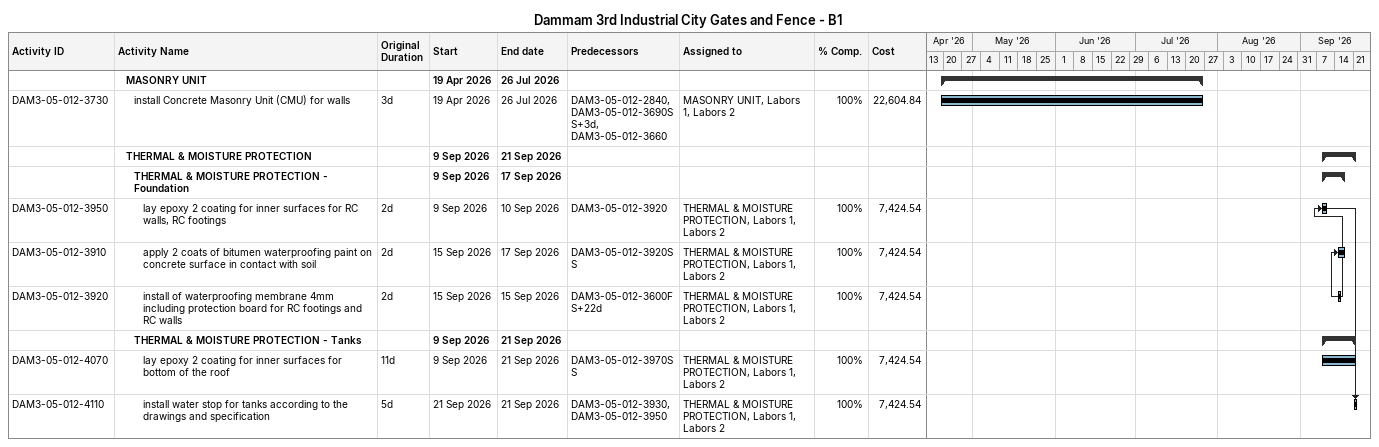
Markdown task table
Dammam 3rd Industrial City Gates and Fence - B1

| ID | Level | Task | Original duration | Start | Finish | Predecessors | Resources | % complete | Cost |
|---|---|---|---|---|---|---|---|---|---|
|  | 2 | **MASONRY UNIT** |  | 2026-04-19 | 2026-07-26 |  |  |  |  |
| DAM3-05-012-3730 | 3 | install Concrete Masonry Unit (CMU) for walls | 3d | 2026-04-19 | 2026-07-26 | DAM3-05-012-2840, DAM3-05-012-3690SS+3d, DAM3-05-012-3660 | MASONRY UNIT, Labors 1, Labors 2 | 100 | 22604.84 |
|  | 2 | **THERMAL & MOISTURE PROTECTION** |  | 2026-09-09 | 2026-09-21 |  |  |  |  |
|  | 3 | **THERMAL & MOISTURE PROTECTION - Foundation** |  | 2026-09-09 | 2026-09-17 |  |  |  |  |
| DAM3-05-012-3950 | 4 | lay epoxy 2 coating for inner surfaces for RC walls, RC footings | 2d | 2026-09-09 | 2026-09-10 | DAM3-05-012-3920 | THERMAL & MOISTURE PROTECTION, Labors 1, Labors 2 | 100 | 7424.54 |
| DAM3-05-012-3910 | 4 | apply 2 coats of bitumen waterproofing paint on concrete surface in contact with soil | 2d | 2026-09-15 | 2026-09-17 | DAM3-05-012-3920SS | THERMAL & MOISTURE PROTECTION, Labors 1, Labors 2 | 100 | 7424.54 |
| DAM3-05-012-3920 | 4 | install of waterproofing membrane 4mm including protection board for RC footings and RC walls | 2d | 2026-09-15 | 2026-09-15 | DAM3-05-012-3600FS+22d | THERMAL & MOISTURE PROTECTION, Labors 1, Labors 2 | 100 | 7424.54 |
|  | 3 | **THERMAL & MOISTURE PROTECTION - Tanks** |  | 2026-09-09 | 2026-09-21 |  |  |  |  |
| DAM3-05-012-4070 | 4 | lay epoxy 2 coating for inner surfaces for bottom of the roof | 11d | 2026-09-09 | 2026-09-21 | DAM3-05-012-3970SS | THERMAL & MOISTURE PROTECTION, Labors 1, Labors 2 | 100 | 7424.54 |
| DAM3-05-012-4110 | 4 | install water stop for tanks according to the drawings and specification | 5d | 2026-09-21 | 2026-09-21 | DAM3-05-012-3930, DAM3-05-012-3950 | THERMAL & MOISTURE PROTECTION, Labors 1, Labors 2 | 100 | 7424.54 |
